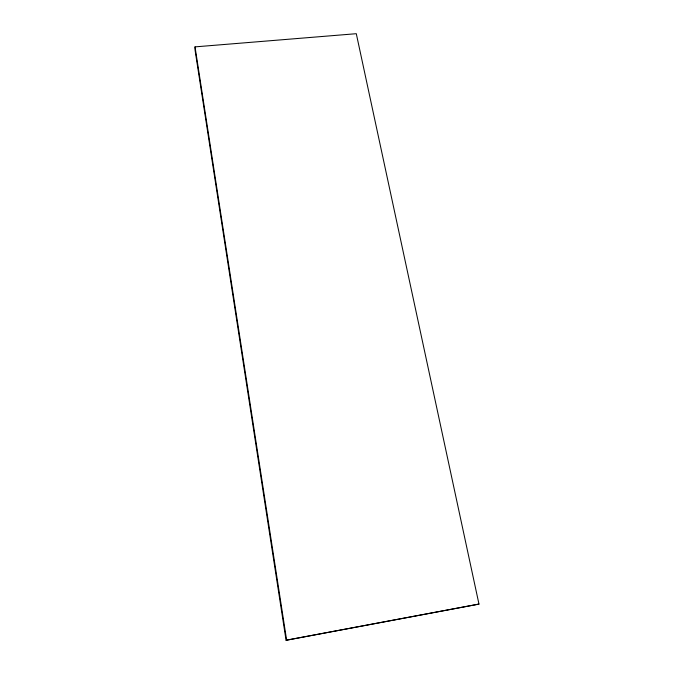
<?xml version="1.0" encoding="UTF-8"?>
<svg xmlns="http://www.w3.org/2000/svg" width="674" height="674" viewBox="0 0 674 674"><rect width="100%" height="100%" fill="white"/><g stroke="black" fill="none" stroke-linecap="round" stroke-linejoin="round"><path stroke-width="1.01" d="M286.071 640.266L478.97 604.081L356.293 33.7L195.03 46.877L195.089 50.272L286.071 640.266L478.97 604.081M195.03 46.877L286.652 640.3"/></g></svg>
